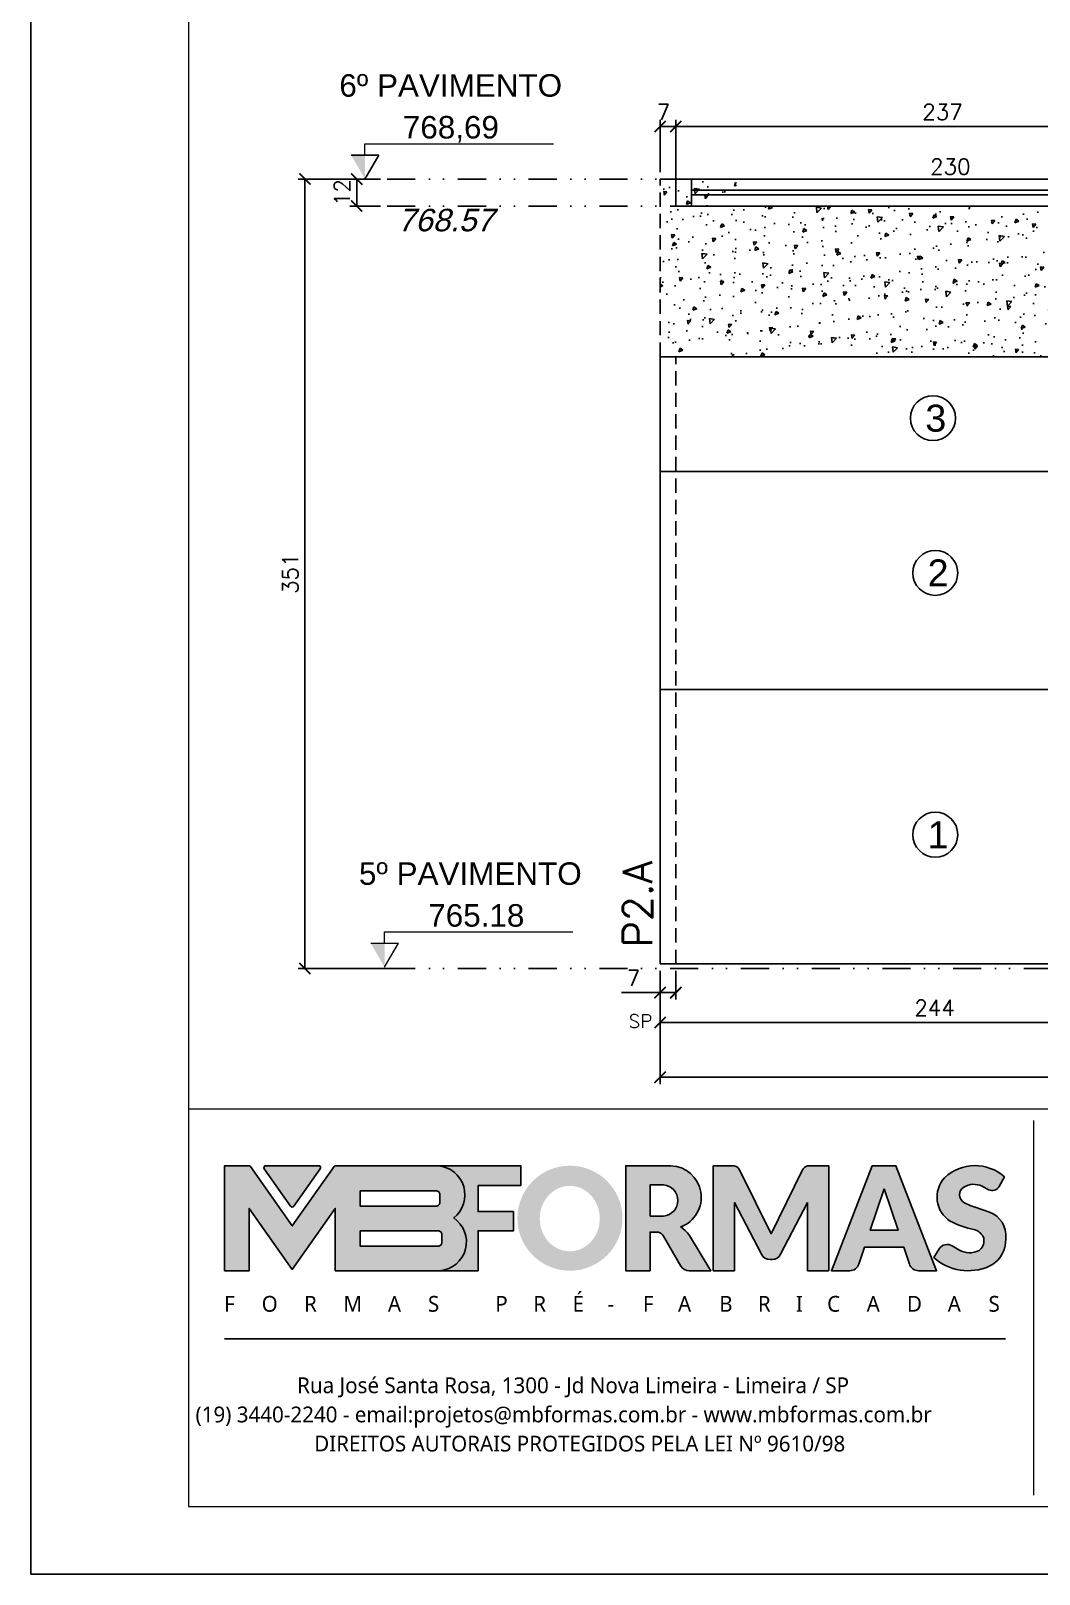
# Model space of a CAD drawing. Extents: x -23436 to 4767, y -4131 to 9755.
# Drawn here: x -15921 to -15473, y 6382 to 7068 of the extents above; entities that cross this region are included whole.
import ezdxf
from ezdxf.enums import TextEntityAlignment as Align

# ---------------------------------------------------------------- set-up
doc = ezdxf.new("R2010")
doc.units = 0
doc.header["$PDMODE"] = 2
doc.header["$PDSIZE"] = 10
doc.linetypes.add('DIVIDE2', pattern=[0.625, 0.25, -0.125, 0, -0.125, 0, -0.125])
doc.linetypes.add('HIDDEN', pattern=[9.525, 6.35, -3.175])
doc.layers.get('0').update_dxf_attribs({"lineweight": 13})
doc.layers.get('Defpoints').update_dxf_attribs({"lineweight": 13})
for name, color, linetype in [('Concreto', 250, 'HIDDEN'), ('Cota', 4, 'Continuous'), ('Cota Sarrafo', 180, 'Continuous'), ('MB Logo', 254, 'Continuous'), ('Nível', 160, 'Continuous'), ('Painéis', 30, 'Continuous'), ('Romaneio', 10, 'Continuous'), ('Sarr 7x7', 104, 'Continuous'), ('Sarrafo de Pressão', 42, 'HIDDEN'), ('Texto Nível', 251, 'Continuous')]:
    doc.layers.add(name, color=color, linetype=linetype)
for name, color, linetype, lineweight in [('FOLHA MB', 7, 'Continuous', 13), ('Sarr 2.2x7', 40, 'Continuous', 9), ('Texto Seção', 7, 'Continuous', 15)]:
    doc.layers.add(name, color=color, linetype=linetype, lineweight=lineweight)
doc.layers.add('Laje_Perimetro', color=7, linetype='Continuous', plot=False)
doc.styles.add('ARIAL', font='arial.ttf', dxfattribs={"oblique": 15, "height": 25})
doc.styles.add('MtXpl_Lucida_Sans_Un', font='l_10646.ttf')
doc.styles.add('REGUA-120', font='ROMANS.shx', dxfattribs={"height": 15})
doc.styles.add('ROMANS', font='romans.shx')
doc.dimstyles.new('Cota Paínel', dxfattribs={"dimtxt": 7, "dimasz": 5, "dimexe": 3, "dimexo": 3, "dimgap": 3, "dimtad": 1, "dimdec": 1, "dimzin": 12, "dimdsep": 46, "dimtxsty": 'ROMANS', "dimblk": 'ARCHTICK', "dimcen": 0, "dimclrd": 4, "dimclre": 4, "dimclrt": 1, "dimadec": 1, "dimazin": 3, "dimtfac": 1, "dimtdec": 1, "dimtmove": 0, "dimatfit": 3, "dimldrblk": 'OBLIQUE', "dimfxl": 0, "dimtolj": 1, "dimtzin": 12, "dimarcsym": 0})
doc.dimstyles.new('PAINEL', dxfattribs={"dimtxt": 7, "dimasz": 5, "dimexe": 3, "dimexo": 3, "dimgap": 3, "dimtad": 1, "dimdec": 1, "dimzin": 12, "dimdsep": 46, "dimtxsty": 'ROMANS', "dimblk": 'ARCHTICK', "dimcen": 0, "dimclrd": 4, "dimclre": 4, "dimclrt": 1, "dimadec": 1, "dimazin": 3, "dimtfac": 1, "dimtdec": 1, "dimtmove": 0, "dimatfit": 3, "dimldrblk": 'OBLIQUE', "dimfxl": 0, "dimtolj": 1, "dimtzin": 12, "dimarcsym": 0})
doc.dimstyles.new('projeto2', dxfattribs={"dimtxt": 7, "dimasz": 5, "dimexe": 1.25, "dimexo": 2.5, "dimgap": 2, "dimtad": 1, "dimdec": 1, "dimdsep": 46, "dimtxsty": 'ROMANS', "dimblk": 'OBLIQUE', "dimcen": 10, "dimdle": 1, "dimse1": 1, "dimse2": 1, "dimsd1": 1, "dimsd2": 1, "dimclrd": 256, "dimclre": 256, "dimclrt": 1, "dimadec": 0, "dimazin": 0, "dimtfac": 1, "dimtdec": 1, "dimtmove": 0, "dimatfit": 3, "dimldrblk": 'OBLIQUE', "dimfxl": 0, "dimlwd": -1, "dimlwe": -1, "dimarcsym": 0})

# ---------------------------------------------------------------- blocks, each defined once
blk = doc.blocks.new('MB-NOVO')
at = {"layer": 'MB Logo', "linetype": 'Continuous'}
h = blk.add_hatch(color=256, dxfattribs=at)
h.dxf.hatch_style = 1
h.set_gradient(color1=(242, 132, 69), color2=(247, 180, 141), rotation=90, tint=1)
h.paths.add_polyline_path([(-18529.58, 10980.84), (-18475.71, 10980.84, 0.706757), (-18468.67, 11008.01, 0.681802), (-18476.71, 11034.89), (-18529.36, 11034.89, 0.243712), (-18530.18, 11034.46), (-18551.72, 11003.93), (-18573.27, 11034.46, 0.243712), (-18574.09, 11034.89), (-18586.52, 11034.89), (-18586.52, 10980.84), (-18573.87, 10980.84), (-18573.87, 11012.87), (-18551.72, 10981.49), (-18529.58, 11012.87)])
h.paths.add_polyline_path([(-18516.75, 11014.08), (-18516.75, 11021.99), (-18477.79, 11021.99, -0.414214), (-18475.79, 11019.99), (-18475.79, 11016.08, -0.414214), (-18477.79, 11014.08)], flags=16)
h.paths.add_polyline_path([(-18516.75, 11001.39), (-18476.79, 11001.39, -0.414214), (-18474.79, 10999.39), (-18474.79, 10995.48, -0.414214), (-18476.79, 10993.48), (-18516.75, 10993.48)], flags=16)
at = {"layer": 'MB Logo', "true_color": 0x262626}
h = blk.add_hatch(color=250, dxfattribs=at)
h.dxf.hatch_style = 1
h.paths.add_polyline_path([(-18537.31, 11033.31, 0.60809), (-18538.12, 11034.89), (-18565.32, 11034.89, 0.60809), (-18566.14, 11033.31), (-18552.54, 11014.04, 0.518202), (-18550.91, 11014.04)])
h = blk.add_hatch(color=250, dxfattribs=at)
h.dxf.hatch_style = 1
h.paths.add_polyline_path([(-18456.17, 11011.29), (-18456.17, 11024.65), (-18434.21, 11024.65), (-18434.21, 11034.89), (-18476.71, 11034.89, -0.681802), (-18468.67, 11008.01, -0.706757), (-18475.71, 10980.84), (-18456.17, 10980.84), (-18456.17, 11001.45), (-18437.83, 11001.45), (-18437.83, 11011.29)])
h = blk.add_hatch(color=250, dxfattribs=at)
h.dxf.hatch_style = 1
h.paths.add_polyline_path([(-18435.91, 11007.86, 1), (-18381.87, 11007.86, 1)])
edge = h.paths.add_edge_path(flags=16)
edge.add_ellipse((-18408.97, 11007.68), major_axis=(0, 16.84), ratio=0.916255, start_angle=0, end_angle=360)
h = blk.add_hatch(color=250, dxfattribs=at)
h.dxf.hatch_style = 1
h.paths.add_polyline_path([(-18356.97, 11034.89), (-18380.17, 11034.89), (-18380.17, 10980.84), (-18367.64, 10980.84), (-18367.64, 11000.71), (-18363.41, 11000.71, -0.195765), (-18360.9, 10998.88), (-18351.79, 10983.24, 0.261385), (-18347.52, 10980.84), (-18336.38, 10980.84), (-18347.47, 10999, 0.082429), (-18349.61, 11001.48), (-18351.9, 11003.39, 0.81838)])
h.paths.add_polyline_path([(-18360.76, 11009), (-18367.64, 11009), (-18367.64, 11024.98), (-18360.76, 11024.98, -0.92578)], flags=16)
h = blk.add_hatch(color=250, dxfattribs=at)
h.dxf.hatch_style = 1
h.paths.add_polyline_path([(-18286.65, 11015.9), (-18286.65, 10980.84), (-18275.77, 10980.84), (-18275.77, 11034.89), (-18286.65, 11034.89, 0.216647), (-18289.44, 11032.44), (-18305.46, 10999.84), (-18321.61, 11032.7, 0.199908), (-18324.27, 11034.89), (-18335.15, 11034.89), (-18335.15, 10980.84), (-18324.27, 10980.84), (-18324.27, 11015.9), (-18310.42, 10989.3, 0.279644), (-18305.98, 10986.61, 0.340986), (-18300.5, 10989.3)])
h = blk.add_hatch(color=250, dxfattribs=at)
h.dxf.hatch_style = 1
h.paths.add_polyline_path([(-18274.36, 10980.84), (-18264.98, 10980.84, 0.322517), (-18260.24, 10984.26), (-18257.32, 10993), (-18237.21, 10993), (-18234.29, 10984.26, 0.322517), (-18229.55, 10980.84), (-18220.26, 10980.84), (-18241.25, 11034.89), (-18253.37, 11034.89)])
h.paths.add_polyline_path([(-18254.42, 11001.64), (-18247.26, 11023.04), (-18240.11, 11001.64)], flags=16)
h = blk.add_hatch(color=250, dxfattribs=at)
h.dxf.hatch_style = 1
h.paths.add_polyline_path([(-18206.02, 11024.02, -0.247671), (-18196.88, 11024.32), (-18193.53, 11022.53, 0.40799), (-18188.16, 11024.11), (-18185.37, 11029.08, 0.392837), (-18216.16, 11028.69, 0.467779), (-18213.26, 11006.32, 0.077523), (-18201.17, 11002.12, -0.214206), (-18196.11, 10997.94, -0.284295), (-18198.17, 10991.44, -0.26924), (-18208.78, 10991.57), (-18212.21, 10993.65, 0.407727), (-18219.02, 10992.06), (-18221.79, 10987.71, 0.296878), (-18193.23, 10983.12, 0.272251), (-18184.86, 10995.28), (-18184.65, 10997.88, 0.348906), (-18193.71, 11011.21), (-18200.42, 11013.47, -0.045018), (-18205.76, 11015.68, -0.618284)])
at = {"layer": 'MB Logo', "linetype": 'Continuous'}
blk.add_line((-18586.52, 10945.86), (-18184.78, 10945.86), dxfattribs=at)
at = {"layer": 'MB Logo', "color": 23, "linetype": 'Continuous', "true_color": 0xf28445}
for points in [[(-18573.27, 11034.46, 0.243712), (-18574.09, 11034.89), (-18586.52, 11034.89), (-18586.52, 10980.84), (-18573.87, 10980.84), (-18573.87, 11012.87), (-18551.72, 10981.49), (-18529.58, 11012.87), (-18529.58, 10980.84), (-18475.71, 10980.84, 0.706757), (-18468.67, 11008.01, 0.681802), (-18476.71, 11034.89), (-18529.36, 11034.89, 0.243712), (-18530.18, 11034.46), (-18551.72, 11003.93)], [(-18516.75, 11021.99), (-18477.79, 11021.99, -0.414214), (-18475.79, 11019.99), (-18475.79, 11016.08, -0.414214), (-18477.79, 11014.08), (-18516.75, 11014.08)], [(-18516.75, 11001.39), (-18476.79, 11001.39, -0.414214), (-18474.79, 10999.39), (-18474.79, 10995.48, -0.414214), (-18476.79, 10993.48), (-18516.75, 10993.48)]]:
    blk.add_lwpolyline(points, format="xyb", close=True, dxfattribs=at)
at = {"layer": 'MB Logo', "color": 250, "true_color": 0x262626}
for points in [[(-18537.31, 11033.31, 0.60809), (-18538.12, 11034.89), (-18565.32, 11034.89, 0.60809), (-18566.14, 11033.31), (-18552.54, 11014.04, 0.518202), (-18550.91, 11014.04)], [(-18437.83, 11011.29), (-18456.17, 11011.29), (-18456.17, 11024.65), (-18434.21, 11024.65), (-18434.21, 11034.89), (-18476.71, 11034.89, -0.681802), (-18468.67, 11008.01, -0.706757), (-18475.71, 10980.84), (-18456.17, 10980.84), (-18456.17, 11001.45), (-18437.83, 11001.45)], [(-18347.52, 10980.84), (-18336.38, 10980.84), (-18347.47, 10999, 0.082429), (-18349.61, 11001.48), (-18351.9, 11003.39, 0.81838), (-18356.97, 11034.89), (-18380.17, 11034.89), (-18380.17, 10980.84), (-18367.64, 10980.84), (-18367.64, 11000.71), (-18363.41, 11000.71, -0.209789), (-18360.79, 10998.69), (-18351.79, 10983.24, 0.261385)], [(-18286.65, 11015.9), (-18286.65, 10980.84), (-18275.77, 10980.84), (-18275.77, 11034.89), (-18286.65, 11034.89, 0.216647), (-18289.44, 11032.44), (-18305.46, 10999.84), (-18321.48, 11032.44, 0.216647), (-18324.27, 11034.89), (-18335.15, 11034.89), (-18335.15, 10980.84), (-18324.27, 10980.84), (-18324.27, 11015.9), (-18310.42, 10989.3, 0.279644), (-18305.98, 10986.61), (-18304.93, 10986.61, 0.279644), (-18300.5, 10989.3)], [(-18264.98, 10980.84, 0.322517), (-18260.24, 10984.26), (-18257.32, 10993), (-18237.21, 10993), (-18234.29, 10984.26, 0.322517), (-18229.55, 10980.84), (-18220.26, 10980.84), (-18241.25, 11034.89), (-18253.37, 11034.89), (-18274.36, 10980.84)], [(-18206.24, 11015.94, -0.549626), (-18206.37, 11023.82, -0.258723), (-18196.88, 11024.32), (-18193.53, 11022.53, 0.40799), (-18188.16, 11024.11), (-18185.37, 11029.08, 0.392837), (-18216.16, 11028.69, 0.467779), (-18213.26, 11006.32, 0.077523), (-18201.17, 11002.12, -0.203897), (-18196.26, 10998.22), (-18196.08, 10997.79, -0.267611), (-18197.99, 10991.6), (-18198.45, 10991.29, -0.261145), (-18208.78, 10991.57), (-18212.21, 10993.65, 0.407727), (-18219.02, 10992.06), (-18221.79, 10987.71, 0.296878), (-18193.23, 10983.12, 0.265963), (-18184.89, 10994.94), (-18184.67, 10997.65, 0.340466), (-18193.12, 11011.01), (-18200.42, 11013.47, -0.049298)], [(-18367.64, 11009), (-18360.76, 11009, 0.92578), (-18360.76, 11024.98), (-18367.64, 11024.98)]]:
    blk.add_lwpolyline(points, format="xyb", close=True, dxfattribs=at)
blk.add_lwpolyline([(-18247.26, 11023.04), (-18254.42, 11001.64), (-18240.11, 11001.64)], close=True, dxfattribs=at)
at = {"layer": 'MB Logo', "color": 250, "true_color": 0x262626, "style": 'MtXpl_Lucida_Sans_Un'}
for s, height, p in [('F', 8.12, (-18586.78, 10959.76)), ('O', 8.12, (-18567.45, 10959.76)), ('R', 8.12, (-18545.63, 10959.76)), ('M', 8.12, (-18525.4, 10959.76)), ('A', 8.12, (-18502.51, 10959.76)), ('S', 8.12, (-18481.92, 10959.76)), ('P', 8.12, (-18447.27, 10959.76)), ('R', 8.12, (-18427.76, 10959.76)), ('É', 8.12, (-18407.52, 10959.76)), ('F', 8.12, (-18371.38, 10959.76)), ('A', 8.12, (-18353.29, 10959.76)), ('B', 8.12, (-18332.1, 10959.76)), ('R', 8.12, (-18312.21, 10959.76)), ('I', 8.12, (-18292.68, 10959.76)), ('C', 8.12, (-18276.61, 10959.76)), ('A', 8.12, (-18256.26, 10959.76)), ('D', 8.12, (-18235.54, 10959.76)), ('A', 8.12, (-18214.57, 10959.76)), ('S', 8.12, (-18193.6, 10959.76)), ('-', 8.12, (-18389.56, 10959.76)), ('DIREITOS AUTORAIS PROTEGIDOS PELA LEI Nº 9610/98', 8.1225, (-18540.43, 10887.84))]:
    blk.add_text(s, height=height, dxfattribs=at).set_placement(p)
at = {"layer": 'MB Logo', "style": 'MtXpl_Lucida_Sans_Un'}
for s, p in [('Rua José Santa Rosa, 1300 - Jd Nova Limeira - Limeira / SP', (-18549.2, 10917.84)), ('(19) 3440-2240 - email:projetos@mbformas.com.br - www.mbformas.com.br', (-18601.47, 10902.84))]:
    blk.add_text(s, height=8.1225, dxfattribs=at).set_placement(p)
blk = doc.blocks.new('A$C169d8357')
at = {"layer": 'FOLHA MB', "color": 1}
for p, q in [((1109.82, 356.72), (70, 356.72)), ((445.65, 351.67), (445.65, 184.99))]:
    blk.add_line(p, q, dxfattribs=at)
for points in [[(0, 1199.94), (0, 149.94), (1485.02, 149.94), (1485.02, 1199.94)], [(70, 1169.94), (70, 179.94), (1455.02, 179.94), (1455.02, 1169.94)]]:
    blk.add_lwpolyline(points, close=True, dxfattribs=at)
at = {"layer": 'MB Logo', "xscale": 0.8642040370897565, "yscale": 0.8642040370897565, "zscale": 0.8642040370897565}
blk.add_blockref('MB-NOVO', (16148.65, -9204.85), dxfattribs=at)
blk = doc.blocks.new('_ArchTick')
at = {"color": 0, "linetype": 'ByBlock', "const_width": 0.15}
blk.add_lwpolyline([(-0.5, -0.5), (0.5, 0.5)], dxfattribs=at)
blk = doc.blocks.new('*D1602')
at = {"layer": 'Cota', "color": 4, "lineweight": -2, "transparency": 16777216}
for p, q in [((-15641.67, 6650.55), (-15641.67, 6624.54)), ((-15397.67, 6650.55), (-15397.67, 6624.54)), ((-15641.67, 6627.54), (-15397.67, 6627.54))]:
    blk.add_line(p, q, dxfattribs=at)
at = {"layer": 'Defpoints', "color": 0, "transparency": 16777216}
for p in [(-15641.67, 6653.55), (-15397.67, 6653.55), (-15397.67, 6627.54)]:
    blk.add_point(p, dxfattribs=at)
at = {"layer": 'Cota', "color": 4, "lineweight": -2, "transparency": 16777216, "xscale": 5, "yscale": 5, "zscale": 5, "rotation": 180}
blk.add_blockref('_ArchTick', (-15641.67, 6627.54), dxfattribs=at)
at = {"layer": 'Cota', "color": 4, "lineweight": -2, "transparency": 16777216, "xscale": 5, "yscale": 5, "zscale": 5}
blk.add_blockref('_ArchTick', (-15397.67, 6627.54), dxfattribs=at)
at = {"layer": 'Cota', "color": 1, "transparency": 16777216, "insert": (-15519.67, 6634.04), "char_height": 7, "attachment_point": 5, "style": 'ROMANS'}
blk.add_mtext('\\A1;244', dxfattribs=at)
blk = doc.blocks.new('_OBLIQUE')
at = {"color": 0, "linetype": 'ByBlock', "lineweight": -2}
for p, q in [((0, 0), (-1, 0)), ((-0.5, -0.5), (0.5, 0.5))]:
    blk.add_line(p, q, dxfattribs=at)
blk = doc.blocks.new('*D1604')
at = {"layer": 'Cota', "color": 4, "lineweight": -2, "transparency": 16777216}
for p, q in [((-15766.01, 7002.55), (-15802.56, 7002.55)), ((-15799.56, 7002.55), (-15799.56, 6651.55)), ((-15759.35, 6651.55), (-15802.56, 6651.55))]:
    blk.add_line(p, q, dxfattribs=at)
at = {"layer": 'Defpoints', "color": 0, "transparency": 16777216}
for p in [(-15763.01, 7002.55), (-15799.56, 6651.55), (-15756.35, 6651.55)]:
    blk.add_point(p, dxfattribs=at)
at = {"layer": 'Cota', "color": 4, "lineweight": -2, "transparency": 16777216, "xscale": 5, "yscale": 5, "zscale": 5}
for p, rotation in [((-15799.56, 7002.55), 90), ((-15799.56, 6651.55), 270)]:
    blk.add_blockref('_ArchTick', p, dxfattribs=dict(at, rotation=rotation))
at = {"layer": 'Cota', "color": 1, "transparency": 16777216, "insert": (-15806.06, 6827.05), "char_height": 7, "attachment_point": 5, "rotation": 90, "style": 'ROMANS'}
blk.add_mtext('\\A1;351', dxfattribs=at)
blk = doc.blocks.new('*D1605')
at = {"layer": 'Cota', "color": 4, "lineweight": -2, "transparency": 16777216}
for p, q in [((-15766.01, 7002.55), (-15779.54, 7002.55)), ((-15776.54, 7002.55), (-15776.54, 6990.55)), ((-15766.01, 6990.55), (-15779.54, 6990.55))]:
    blk.add_line(p, q, dxfattribs=at)
at = {"layer": 'Defpoints', "color": 0, "transparency": 16777216}
for p in [(-15763.01, 7002.55), (-15776.54, 6990.55), (-15763.01, 6990.55)]:
    blk.add_point(p, dxfattribs=at)
at = {"layer": 'Cota', "color": 4, "lineweight": -2, "transparency": 16777216, "xscale": 5, "yscale": 5, "zscale": 5}
for p, rotation in [((-15776.54, 7002.55), 90), ((-15776.54, 6990.55), 270)]:
    blk.add_blockref('_ArchTick', p, dxfattribs=dict(at, rotation=rotation))
at = {"layer": 'Cota', "color": 1, "transparency": 16777216, "insert": (-15783.04, 6996.55), "char_height": 7, "attachment_point": 5, "rotation": 90, "style": 'ROMANS'}
blk.add_mtext('\\A1;12', dxfattribs=at)
blk = doc.blocks.new('*D1608')
at = {"layer": 'Cota', "color": 4, "lineweight": -2, "transparency": 16777216}
for p, q in [((-15634.67, 6999.55), (-15634.67, 7028.91)), ((-15397.67, 7005.55), (-15397.67, 7028.91)), ((-15634.67, 7025.91), (-15397.67, 7025.91))]:
    blk.add_line(p, q, dxfattribs=at)
at = {"layer": 'Defpoints', "color": 0, "transparency": 16777216}
for p in [(-15397.67, 7025.91), (-15397.67, 7002.55), (-15634.67, 6996.55)]:
    blk.add_point(p, dxfattribs=at)
at = {"layer": 'Cota', "color": 4, "lineweight": -2, "transparency": 16777216, "xscale": 5, "yscale": 5, "zscale": 5, "rotation": 180}
blk.add_blockref('_ArchTick', (-15634.67, 7025.91), dxfattribs=at)
at = {"layer": 'Cota', "color": 4, "lineweight": -2, "transparency": 16777216, "xscale": 5, "yscale": 5, "zscale": 5}
blk.add_blockref('_ArchTick', (-15397.67, 7025.91), dxfattribs=at)
at = {"layer": 'Cota', "color": 1, "transparency": 16777216, "insert": (-15516.17, 7032.41), "char_height": 7, "attachment_point": 5, "style": 'ROMANS'}
blk.add_mtext('\\A1;237', dxfattribs=at)
blk = doc.blocks.new('*D1611')
at = {"layer": 'Cota', "color": 4, "lineweight": -2, "transparency": 16777216}
for p, q in [((-15641.67, 7005.55), (-15641.67, 7028.91)), ((-15634.67, 7005.55), (-15634.67, 7028.91)), ((-15641.67, 7025.91), (-15634.67, 7025.91))]:
    blk.add_line(p, q, dxfattribs=at)
at = {"layer": 'Defpoints', "color": 0, "transparency": 16777216}
for p in [(-15634.67, 7025.91), (-15641.67, 7002.55), (-15634.67, 7002.55)]:
    blk.add_point(p, dxfattribs=at)
at = {"layer": 'Cota', "color": 4, "lineweight": -2, "transparency": 16777216, "xscale": 5, "yscale": 5, "zscale": 5, "rotation": 180}
blk.add_blockref('_ArchTick', (-15641.67, 7025.91), dxfattribs=at)
at = {"layer": 'Cota', "color": 4, "lineweight": -2, "transparency": 16777216, "xscale": 5, "yscale": 5, "zscale": 5}
blk.add_blockref('_ArchTick', (-15634.67, 7025.91), dxfattribs=at)
at = {"layer": 'Cota', "color": 1, "transparency": 16777216, "insert": (-15640.17, 7032.41), "char_height": 7, "attachment_point": 5, "style": 'ROMANS'}
blk.add_mtext('\\A1;7', dxfattribs=at)
blk = doc.blocks.new('*D1616')
at = {"layer": 'Cota', "color": 4, "lineweight": -2, "transparency": 16777216}
for p, q in [((-15641.67, 6650.55), (-15641.67, 6600.18)), ((-15245.67, 6650.55), (-15245.67, 6600.18)), ((-15641.67, 6603.18), (-15245.67, 6603.18))]:
    blk.add_line(p, q, dxfattribs=at)
at = {"layer": 'Defpoints', "color": 0, "transparency": 16777216}
for p in [(-15641.67, 6653.55), (-15245.67, 6653.55), (-15245.67, 6603.18)]:
    blk.add_point(p, dxfattribs=at)
at = {"layer": 'Cota', "color": 4, "lineweight": -2, "transparency": 16777216, "xscale": 5, "yscale": 5, "zscale": 5, "rotation": 180}
blk.add_blockref('_ArchTick', (-15641.67, 6603.18), dxfattribs=at)
at = {"layer": 'Cota', "color": 4, "lineweight": -2, "transparency": 16777216, "xscale": 5, "yscale": 5, "zscale": 5}
blk.add_blockref('_ArchTick', (-15245.67, 6603.18), dxfattribs=at)
at = {"layer": 'Cota', "color": 1, "transparency": 16777216, "insert": (-15443.67, 6609.68), "char_height": 7, "attachment_point": 5, "style": 'ROMANS'}
blk.add_mtext('\\A1;396', dxfattribs=at)
blk = doc.blocks.new('*D1626')
at = {"layer": 'Cota', "color": 4, "lineweight": -2, "transparency": 16777216}
for p, q in [((-15641.67, 6650.55), (-15641.67, 6637.81)), ((-15634.67, 6650.55), (-15634.67, 6637.81)), ((-15641.67, 6640.81), (-15658.83, 6640.81)), ((-15634.67, 6640.81), (-15641.67, 6640.81))]:
    blk.add_line(p, q, dxfattribs=at)
at = {"layer": 'Defpoints', "color": 0, "transparency": 16777216}
for p in [(-15641.67, 6653.55), (-15634.67, 6653.55), (-15641.67, 6640.81)]:
    blk.add_point(p, dxfattribs=at)
at = {"layer": 'Cota', "color": 4, "lineweight": -2, "transparency": 16777216, "xscale": 5, "yscale": 5, "zscale": 5, "rotation": 180}
blk.add_blockref('_ArchTick', (-15641.67, 6640.81), dxfattribs=at)
at = {"layer": 'Cota', "color": 4, "lineweight": -2, "transparency": 16777216, "xscale": 5, "yscale": 5, "zscale": 5}
blk.add_blockref('_ArchTick', (-15634.67, 6640.81), dxfattribs=at)
at = {"layer": 'Cota', "color": 1, "transparency": 16777216, "insert": (-15653.5, 6647.31), "char_height": 7, "attachment_point": 5, "style": 'ROMANS'}
blk.add_mtext('\\A1;7', dxfattribs=at)
blk = doc.blocks.new('*D1636')
at = {"layer": 'Defpoints', "color": 0, "transparency": 16777216}
for p in [(-15627.67, 7002.55), (-15397.67, 7002.55), (-15397.67, 7002.55)]:
    blk.add_point(p, dxfattribs=at)
at = {"layer": 'Cota Sarrafo', "color": 1, "transparency": 16777216, "insert": (-15512.67, 7008.05), "char_height": 7, "attachment_point": 5, "style": 'ROMANS'}
blk.add_mtext('230', dxfattribs=at)

msp = doc.modelspace()

# ---------------------------------------------------------------- hatches: boundary and pattern name
at = {"layer": 'Concreto'}
h = msp.add_hatch(dxfattribs=at)
h.set_pattern_fill('AR-CONC', color=256, scale=0.1, angle=180)
h.set_pattern_definition([(230, (1484.415, -27.665), (-18.218467, 1.593909), [1.905, -20.955]), (175, (1484.415, -27.665), (3.524342, -19.105685), [1.524, -16.764058]), (280.45144, (1482.897, -27.532), (-14.694125, -17.511775), [1.619, -17.809024]), (226.1842, (1484.415, -32.745), (-27.107904, 4.204233), [2.8575, -31.4325]), (276.63556, (1482.156, -32.395), (-23.740413, -24.742612), [2.428502, -26.71356]), (171.18415, (1484.415, -32.745), (-23.740413, -24.742612), [2.285997, -25.145973]), (201, (1481.875, -31.475), (-15.161439, 10.22652), [1.905, -20.955]), (146, (1481.875, -31.475), (-6.180203, -18.418797), [1.524, -16.764]), (251.45145, (1480.612, -30.623), (-21.341642, -8.192277), [1.619, -17.808994]), (217.5, (1484.4155, -27.665), (-0.3088603, -8.455504), [0, -16.5608, 0, -17.018, 0, -16.8275]), (187.5, (1484.4155, -27.665), (-6.6819663, -10.0180575), [0, -9.7028, 0, -16.1798, 0, -6.4135]), (147.5, (1490.08, -27.665), (-13.5590595, 0.5728744), [0, -6.35, 0, -19.812, 0, -26.289]), (137.5, (1492.62, -27.665), (-14.812918, -2.542649), [0, -8.255, 0, -13.1572, 0, -18.669])])
h.paths.add_polyline_path([(-15641.665, 6923.55), (-15641.665, 7002.55), (-15607.665, 7002.55), (-15607.665, 6990.55), (-15245.665, 6990.55), (-15245.665, 6923.55)])
at = {"layer": 'Sarr 2.2x7'}
h = msp.add_hatch(color=0, dxfattribs=at)
h.dxf.hatch_style = 1
h.paths.add_polyline_path([(-15772.878, 7013.234), (-15779.047, 7013.234), (-15772.878, 7002.55)])
h = msp.add_hatch(color=0, dxfattribs=at)
h.dxf.hatch_style = 1
h.paths.add_polyline_path([(-15764.161, 6662.8), (-15770.329, 6662.8), (-15764.161, 6652.116)])

# ---------------------------------------------------------------- linework, layer by layer
at = {"color": 0}
for p in [(-15770.329, 6662.8), (-15764.161, 6652.116)]:
    msp.add_line(p, (-15757.992, 6662.8), dxfattribs=at)
for points in [[(-15772.878, 7013.234), (-15772.878, 7018.244), (-15689.141, 7018.244)], [(-15764.161, 6662.8), (-15764.161, 6667.81), (-15680.423, 6667.81)]]:
    msp.add_lwpolyline(points, dxfattribs=at)
at = {"layer": 'Concreto'}
msp.add_lwpolyline([(-15641.665, 6923.55), (-15641.665, 7002.55), (-15634.665, 7002.55), (-15634.665, 6990.55), (-15245.665, 6990.55), (-15245.665, 6923.55)], close=True, dxfattribs=at)
at = {"layer": 'Laje_Perimetro'}
msp.add_lwpolyline([(-14436.356, 7432.259), (-15921.377, 7432.259), (-15921.377, 6382.259), (-14436.356, 6382.259)], close=True, dxfattribs=at)
at = {"layer": 'Nível', "color": 85, "linetype": 'DIVIDE2', "ltscale": 50, "true_color": 0x58ba48}
msp.add_line((-15763.006, 7002.55), (-14466.356, 7002.55), dxfattribs=at)
at = {"layer": 'Nível', "linetype": 'DIVIDE2', "ltscale": 50}
for p, q in [((-15763.006, 6990.55), (-14466.356, 6990.55)), ((-15763.006, 6651.55), (-14466.356, 6651.55))]:
    msp.add_line(p, q, dxfattribs=at)
at = {"layer": 'Painéis', "color": 32, "true_color": 0xcd6928}
msp.add_line((-15245.665, 6872.55), (-15641.665, 6872.55), dxfattribs=at)
for points in [[(-15634.665, 6990.55), (-15397.665, 6990.55), (-15397.665, 7002.55), (-15634.665, 7002.55)], [(-15641.665, 6775.55), (-15397.665, 6775.55), (-15397.665, 6923.55), (-15641.665, 6923.55)], [(-15641.665, 6653.55), (-15397.665, 6653.55), (-15397.665, 6775.55), (-15641.665, 6775.55)]]:
    msp.add_lwpolyline(points, close=True, dxfattribs=at)
at = {"layer": 'Romaneio'}
for centre in [(-15520.391, 6896.23), (-15519.363, 6827.426), (-15519.363, 6711.032)]:
    msp.add_circle(centre, 10, dxfattribs=at)
at = {"layer": 'Sarr 7x7', "color": 50}
for p, q in [((-15634.665, 6990.55), (-15634.665, 7002.55)), ((-15634.665, 7002.55), (-15631.165, 7002.55)), ((-15627.665, 7002.55), (-15631.165, 7002.55)), ((-15627.665, 6990.55), (-15627.665, 7002.55)), ((-15627.665, 7002.55), (-15627.665, 7000.05)), ((-15627.665, 7002.55), (-15252.665, 7002.55)), ((-15627.665, 6997.55), (-15627.665, 7000.05)), ((-15627.665, 6997.55), (-15252.665, 6997.55)), ((-15252.665, 6995.55), (-15627.665, 6995.55)), ((-15627.665, 6995.55), (-15627.665, 6993.05)), ((-15627.665, 6990.55), (-15627.665, 6993.05)), ((-15634.665, 6990.55), (-15631.165, 6990.55)), ((-15627.665, 6990.55), (-15631.165, 6990.55)), ((-15252.665, 6990.55), (-15627.665, 6990.55))]:
    msp.add_line(p, q, dxfattribs=at)
at = {"layer": 'Sarrafo de Pressão'}
msp.add_line((-15634.665, 6653.55), (-15634.665, 6923.55), dxfattribs=at)
at = {"layer": 'Texto Nível', "color": 251, "true_color": 0x636466}
for p in [(-15779.047, 7013.234), (-15772.878, 7002.55)]:
    msp.add_line(p, (-15766.71, 7013.234), dxfattribs=at)

# ---------------------------------------------------------------- block references
at = {"layer": 'MB Logo'}
msp.add_blockref('A$C169d8357', (-15921.377, 6232.321), dxfattribs=at)

# ---------------------------------------------------------------- texts
at = {"layer": 'Romaneio', "color": 0, "style": 'ARIAL'}
for s, p in [('3', (-15519.138, 6896.23)), ('2', (-15518.11, 6827.426)), ('1', (-15518.11, 6711.032))]:
    msp.add_text(s, height=12, dxfattribs=at).set_placement(p, align=Align.MIDDLE_CENTER)
at = {"layer": 'Texto Nível', "color": 251, "true_color": 0x636466, "style": 'ARIAL'}
for s, p in [('6º PAVIMENTO', (-15685.254, 7039.172)), ('768,69', (-15713.316, 7020.581)), ('5º PAVIMENTO', (-15676.536, 6688.738)), ('765.18', (-15702.015, 6670.146))]:
    msp.add_text(s, height=10, dxfattribs=at).set_placement(p, align=Align.RIGHT)
at = {"layer": 'Texto Nível', "color": 251, "true_color": 0x636466, "insert": (-15758.356, 6989.316), "char_height": 10, "width": 56.46591, "attachment_point": 1, "line_spacing_factor": 1.049215, "style": 'ARIAL'}
msp.add_mtext('768.57', dxfattribs=at)
at = {"layer": 'Texto Seção', "insert": (-15645.186, 6660.886), "char_height": 13, "width": 285.32988, "attachment_point": 7, "rotation": 90, "style": 'REGUA-120'}
msp.add_mtext('P2.A', dxfattribs=at)
at = {"layer": 'Texto Seção', "insert": (-15655.677, 6625.123), "char_height": 6, "attachment_point": 7, "style": 'ROMANS'}
msp.add_mtext('SP', dxfattribs=at)

# ---------------------------------------------------------------- dimensions: what is measured, and where the dimension line sits
at = {"layer": 'Cota'}
dim = msp.add_linear_dim(base=(-15634.665, 7025.906), p1=(-15641.665, 7002.55), p2=(-15634.665, 7002.55), dimstyle='PAINEL', override={"dimarcsym": 2}, dxfattribs=at)
dim.commit()
dim.dimension.update_dxf_attribs({"geometry": '*D1611', "text_midpoint": (-15640.165, 7025.906), "dimtype": 160})
for base, p1, p2, picture, middle in [((-15397.665, 7025.906), (-15634.665, 6996.55), (-15397.665, 7002.55), '*D1608', (-15516.165, 7032.406)), ((-15397.665, 6627.541), (-15641.665, 6653.55), (-15397.665, 6653.55), '*D1602', (-15519.665, 6634.041)), ((-15245.665, 6603.183), (-15641.665, 6653.55), (-15245.665, 6653.55), '*D1616', (-15443.665, 6609.683))]:
    dim = msp.add_linear_dim(base=base, p1=p1, p2=p2, dimstyle='PAINEL', override={"dimarcsym": 2}, dxfattribs=at)
    dim.commit()
    dim.dimension.update_dxf_attribs({"geometry": picture, "text_midpoint": middle})
dim = msp.add_linear_dim(base=(-15799.564, 6651.55), p1=(-15763.006, 7002.55), p2=(-15756.354, 6651.55), angle=90, dimstyle='PAINEL', override={"dimarcsym": 2}, dxfattribs=at)
dim.commit()
dim.dimension.update_dxf_attribs({"geometry": '*D1604', "text_midpoint": (-15806.064, 6827.05)})
dim = msp.add_linear_dim(base=(-15776.544, 6990.55), p1=(-15763.006, 7002.55), p2=(-15763.006, 6990.55), angle=90, dimstyle='PAINEL', override={"dimarcsym": 2}, dxfattribs=at)
dim.commit()
dim.dimension.update_dxf_attribs({"geometry": '*D1605', "text_midpoint": (-15776.544, 6996.55), "dimtype": 160})
dim = msp.add_linear_dim(base=(-15641.665, 6640.811), p1=(-15634.665, 6653.55), p2=(-15641.665, 6653.55), dimstyle='Cota Paínel', dxfattribs=at)
dim.commit()
dim.dimension.update_dxf_attribs({"geometry": '*D1626', "text_midpoint": (-15653.499, 6640.811), "dimtype": 160})
at = {"layer": 'Cota Sarrafo'}
dim = msp.add_linear_dim(base=(-15397.665, 7002.55), p1=(-15627.665, 7002.55), p2=(-15397.665, 7002.55), dimstyle='projeto2', dxfattribs=at)
dim.commit()
dim.dimension.update_dxf_attribs({"geometry": '*D1636', "text_midpoint": (-15512.665, 7008.05)})

doc.saveas('drawing.dxf')
